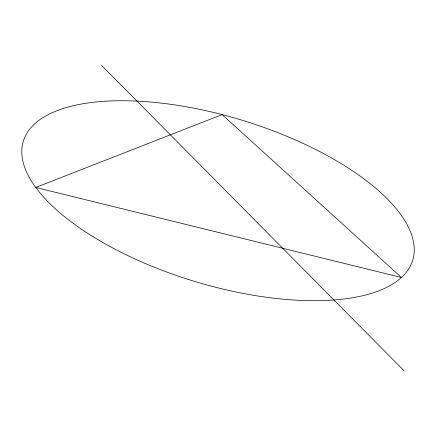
<?xml version="1.0" encoding="UTF-8"?>
<svg xmlns="http://www.w3.org/2000/svg" width="436" height="436" viewBox="0 0 436 436"><rect width="100%" height="100%" fill="white"/><g stroke="black" fill="none" stroke-linecap="round" stroke-linejoin="round"><path stroke-width="0.65" d="M101.484 65.307L403.987 370.693M222.137 114.603L35.741 187.464L401.431 277.492L222.137 114.603M93.217 236.803A203.574 84.006 17 0 0 411.557 263.42A203.574 84.006 17 0 0 149.297 101.915A203.574 84.006 17 0 0 93.217 236.803"/></g></svg>
